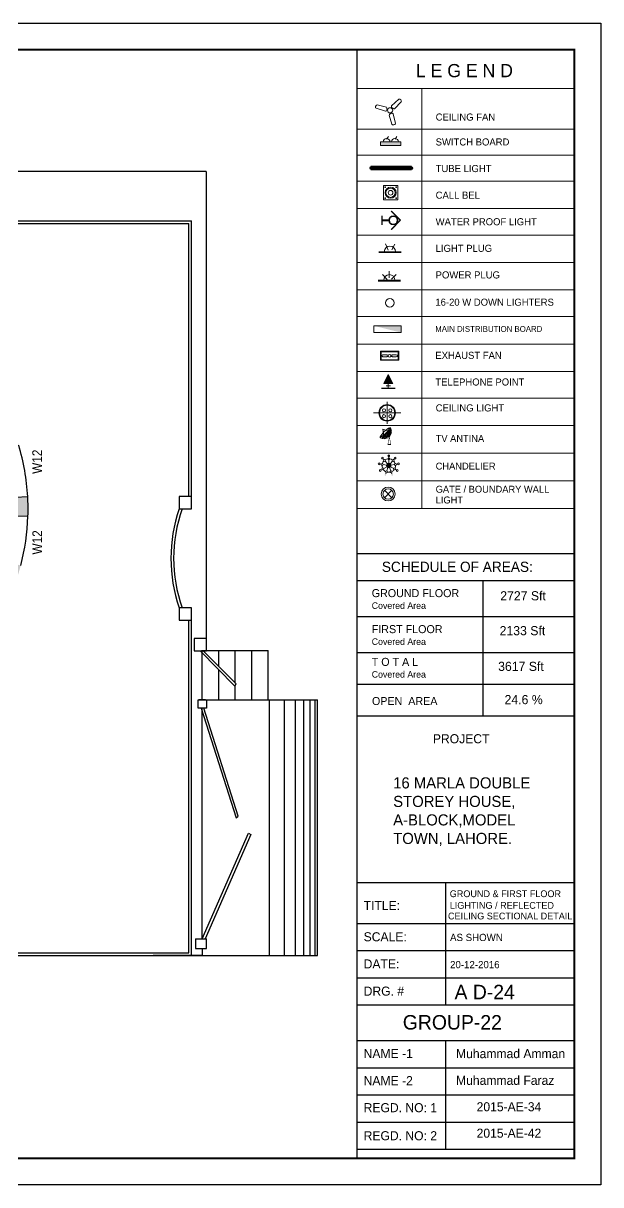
# Model space of a CAD drawing. Extents: x 10753 to 18704, y -5361 to 1140.
# Drawn here: x 13545 to 13965, y -1579 to -732 of the extents above; entities that cross this region are included whole.
import ezdxf
from ezdxf.enums import TextEntityAlignment as Align

# ---------------------------------------------------------------- set-up
doc = ezdxf.new("R2010")
doc.units = 0
doc.header["$LTSCALE"] = 30
doc.header["$MEASUREMENT"] = 0
doc.linetypes.add('HIDDEN', pattern=[0.375, 0.25, -0.125])
doc.layers.get('0').update_dxf_attribs({"linetype": 'CONTINUOUS'})
doc.layers.add('BARS', color=1, linetype='CONTINUOUS', lineweight=18)
for name, color, linetype in [('CEILING SECTION', 33, 'CONTINUOUS'), ('ID-TXT', 3, 'CONTINUOUS'), ('SEAL', 1, 'CONTINUOUS'), ('stairs terrace', 1, 'CONTINUOUS'), ('TEXTDW', 3, 'CONTINUOUS'), ('WALL', 2, 'CONTINUOUS'), ('Walls Hatch', 51, 'CONTINUOUS'), ('WINDOW', 5, 'CONTINUOUS'), ('WL', 9, 'CONTINUOUS')]:
    doc.layers.add(name, color=color, linetype=linetype)
doc.styles.add('ROMAND', font='stylu.ttf', dxfattribs={"height": 2})
doc.styles.add('SEAL TEXT', font='stylu.ttf', dxfattribs={"height": 6})
doc.styles.add('SMALL-DIM', font='stylu.ttf', dxfattribs={"height": 2})
doc.styles.get("Standard").update_dxf_attribs({"font": 'stylu.ttf', "height": 3})
doc.styles.add('Work Dim', font='stylu.ttf', dxfattribs={"height": 4})

# ---------------------------------------------------------------- blocks, each defined once
blk = doc.blocks.new('TL')
for p, q in [((-6, 0), (6, 0)), ((-6, 0), (6, 0)), ((-6, -0.2), (6, -0.2)), ((-6, -0.4), (6, -0.4)), ((-6, -0.6), (6, -0.6)), ((-6, -0.8), (6, -0.8)), ((-6, -1), (6, -1))]:
    blk.add_line(p, q)
at = {"const_width": 0.5}
for points in [[(-6.25, -0.47, 1), (-5.75, -0.47, 1)], [(5.72, -0.51, 1), (6.22, -0.51, 1)]]:
    blk.add_lwpolyline(points, format="xyb", close=True, dxfattribs=at)
blk = doc.blocks.new('EF')
for p, q in [((-2, 4), (-2, -4)), ((2, 4), (-2, 4)), ((-1.8, -3.78), (-1.8, 3.86)), ((1.8, 3.82), (-1.8, 3.82)), ((1.8, -3.78), (1.8, 3.82)), ((2, -4), (2, 4)), ((-2, -4), (2, -4)), ((-1.8, -3.78), (1.8, -3.78))]:
    blk.add_line(p, q)
for points in [[(-0.54, 2.12, 0.034314), (-0.49, 1.5, 0.046169), (-0.39, 1.06, 0.089204), (-0.19, 0.69, 0.22708), (-0.04, 0.62, 0.22708), (0.12, 0.69, 0.089204), (0.32, 1.06, 0.046169), (0.42, 1.5, 0.034314), (0.46, 2.12, 0.034314), (0.42, 2.73, 0.046169), (0.32, 3.18, 0.089204), (0.12, 3.55, 0.22708), (-0.04, 3.62, 0.22708), (-0.19, 3.55, 0.089204), (-0.39, 3.18, 0.046169), (-0.49, 2.73, 0.034314)], [(-0.54, -2.12, -0.034314), (-0.49, -1.5, -0.046169), (-0.39, -1.06, -0.089204), (-0.19, -0.69, -0.22708), (-0.04, -0.62, -0.22708), (0.12, -0.69, -0.089204), (0.32, -1.06, -0.046169), (0.42, -1.5, -0.034314), (0.46, -2.12, -0.034314), (0.42, -2.73, -0.046169), (0.32, -3.18, -0.089204), (0.12, -3.55, -0.22708), (-0.04, -3.62, -0.22708), (-0.19, -3.55, -0.089204), (-0.39, -3.18, -0.046169), (-0.49, -2.73, -0.034314)]]:
    blk.add_lwpolyline(points, format="xyb", close=True)
blk.add_circle((0, 0), 0.63)
blk = doc.blocks.new('TP')
for p, q in [((-0.2, -3.03), (-0.2, 2.99)), ((0, 3), (0, -3)), ((0, 0), (0, 3)), ((2, 0), (0, 0)), ((1, 1), (1, -1)), ((1, 0), (1, 1)), ((2, 2), (2, 1)), ((6, 0), (2, 2)), ((2, 1), (2, -2)), ((2, -2), (6, 0))]:
    blk.add_line(p, q)
blk.add_solid([(2, -2), (6, 0), (2, 2)])
blk = doc.blocks.new('CL')
for p, q in [((-5, 0), (5, 0)), ((0, -4), (0, 4))]:
    blk.add_line(p, q)
for centre, radius in [((0, 0), 3), ((0, 0), 2.76), ((-1.16, 0.95), 0.56), ((1.16, 0.95), 0.56), ((-1.16, -1.2), 0.56), ((1.16, -1.2), 0.56)]:
    blk.add_circle(centre, radius)
blk = doc.blocks.new('mdb')
for p, q in [((0, 12), (0, 0)), ((3, 12), (0, 12)), ((3, 0), (3, 12)), ((0, 0), (3, 0))]:
    blk.add_line(p, q)
blk.add_solid([(0, 0), (3, 0), (3, 12)])
blk = doc.blocks.new('3P')
for p, q in [((-0.13, -1.99), (-0.13, 1.96)), ((0, -2), (0, 2)), ((0.17, 0.4), (1.02, 1.24)), ((0.44, 0.05), (1.61, 0.05)), ((0.22, -0.39), (1.05, -1.22))]:
    blk.add_line(p, q)
blk.add_arc((0, 0), 1, 270, 90)
blk = doc.blocks.new('2P')
for p, q in [((-0.13, -1.99), (-0.13, 1.96)), ((0, -2), (0, 2)), ((0.3, 0.31), (1.4, 0.79)), ((0.31, -0.31), (1.34, -0.88))]:
    blk.add_line(p, q)
blk.add_arc((0, 0), 1, 270, 90)
blk = doc.blocks.new('WL')
for p, q in [((-0.13, 2), (-0.13, -2)), ((0, 2), (0, -2)), ((0, 0), (0, 2)), ((3, 0), (0, 0)), ((0.02, 0.18), (3, 0.18)), ((1, 0), (3, 0)), ((0.02, -0.18), (3, -0.18))]:
    blk.add_line(p, q)
for radius in [2, 1.75]:
    blk.add_circle((5, 0), radius)
blk = doc.blocks.new('WPL')
for p, q in [((8, 0), (4, 4)), ((4, -4), (8, 0)), ((8.23, 0), (4.23, 4)), ((4.23, -4), (8.23, 0))]:
    blk.add_line(p, q)
blk.add_blockref('WL', (0, 0))
blk = doc.blocks.new('CB')
for p, q in [((-2.56, -2.56), (-2.56, 2.56)), ((-2.56, 2.56), (2.56, 2.56)), ((2.56, -2.56), (2.56, 2.56)), ((-2.56, -2.56), (2.56, -2.56))]:
    blk.add_line(p, q)
for centre, radius in [((-1.97, 2), 0.146), ((0, 0), 2), ((0, 0), 1.69), ((0, 0), 0.853), ((1.97, 2), 0.146), ((-1.97, -2), 0.146), ((1.97, -2), 0.146)]:
    blk.add_circle(centre, radius)
blk = doc.blocks.new('SB')
for p, q in [((0, 6), (1, 6)), ((0, 0), (0, 6)), ((1, 6), (1, 0)), ((1.79, 4.2), (2.63, 3.67)), ((1, 0), (0, 0)), ((1.79, 1.73), (2.63, 1.2))]:
    blk.add_line(p, q)
for centre in [(1, 4.22), (1, 1.75)]:
    blk.add_arc(centre, 1, 270, 90)
blk.add_solid([(0, 0), (1, 0), (0, 6), (1, 6)])
blk = doc.blocks.new('11PFAN01')
at = {"color": 0, "linetype": 'ByBlock'}
for p, q in [((-5.9, 16), (-6.1, 15.1)), ((-6.1, 15.1), (-3.7, 4.2)), ((-5.5, 16.4), (-5.9, 16)), ((-4.5, 16.8), (-5.5, 16.4)), ((-3.5, 16.8), (-4.5, 16.8)), ((-2.7, 16.7), (-3.5, 16.8)), ((-2.2, 16.2), (-2.7, 16.7)), ((1.1, 5.5), (-2.2, 16.2)), ((-3.7, 4.2), (-3, 3.6)), ((-3, 3.6), (-2.3, 3.5)), ((-2.3, 3.5), (-1.4, 3.6)), ((-1.4, 3.6), (-1.1, 2.7)), ((-0.6, 3.8), (-0.1, 4.1)), ((-0.4, 2.9), (-0.6, 3.8)), ((-0.1, 4.1), (0.7, 4.7)), ((0.7, 4.7), (1.1, 5.5)), ((4.2, 0.3), (3.8, -0.6)), ((4.6, 0.8), (4.2, 0.3)), ((5.5, 1.1), (4.6, 0.8)), ((16.2, -2.3), (5.5, 1.1)), ((-12.9, -10), (-13.1, -10.7)), ((-13.1, -10.7), (-12.8, -11.4)), ((-5.3, -1.8), (-12.9, -10)), ((-12.8, -11.4), (-12.3, -12.3)), ((-12.3, -12.3), (-11.4, -12.9)), ((-11.4, -12.9), (-10.9, -13.1)), ((-10.9, -13.1), (-10, -12.9)), ((-10, -12.9), (-1.8, -5.3)), ((-4.4, -1.7), (-5.3, -1.8)), ((-3.5, -2.1), (-4.4, -1.7)), ((-3, -2.5), (-3.5, -2.1)), ((-2.3, -1.8), (-3, -2.5)), ((-2.4, -3), (-1.8, -2.3)), ((-1.8, -3.8), (-2.4, -3)), ((-1.6, -4.4), (-1.8, -3.8)), ((-1.8, -5.3), (-1.6, -4.4)), ((2.7, -1.1), (3.6, -1.4)), ((3.8, -0.6), (2.9, -0.4)), ((3.6, -1.4), (3.6, -2)), ((3.6, -2), (3.7, -3)), ((3.7, -3), (4.2, -3.7)), ((4.2, -3.7), (15.1, -6.2)), ((15.1, -6.2), (15.8, -6)), ((15.8, -6), (16.3, -5.4)), ((16.8, -2.9), (16.2, -2.3)), ((16.3, -5.4), (16.8, -4.5)), ((16.9, -3.5), (16.8, -2.9)), ((16.8, -4.5), (16.9, -3.5))]:
    blk.add_line(p, q, dxfattribs=at)
blk.add_circle((0, 0), 3, dxfattribs=at)
blk = doc.blocks.new('DISH')
for p, q in [((-0.51, 3.15), (4.23, 1.64)), ((0.33, -2.03), (-0.51, 3.15))]:
    blk.add_line(p, q)
at = {"const_width": 0.25}
blk.add_lwpolyline([(-2.08, -1.29, 0.835288), (3.55, 4.21, 0.835288)], format="xyb", dxfattribs=at)
blk.add_lwpolyline([(-0.64, 3.15, 1), (-0.39, 3.15, 1)], format="xyb", close=True, dxfattribs=at)
for points in [[(3.04, -0.89), (2.22, -5.15)], [(3.04, -0.89), (3.85, -5.15)]]:
    blk.add_lwpolyline(points, dxfattribs=at)
blk.add_lwpolyline([(3.85, -5.15), (2.22, -5.15)])
for centre, radius, start, end in [((9.18, -7.17), 12.7, 116.30871, 152.407), ((-7.71, 10.1), 12.7, 296.30871, 332.407), ((-7.22, 9.7), 12.7, 296.30871, 331.13037), ((-6.67, 9.34), 12.7, 297.78007, 328.55585), ((2.61, 4.15), 4.7, 238.78138, 275.80889), ((-6.24, 8.85), 12.7, 301.14261, 325.46126), ((-8.95, -13.51), 17.71, 46.4989, 55.14097), ((-0.01, -0.3), 3.11, 349.07872, 47.67906), ((-4.33, 0.79), 7.55, 347.16665, 17.55679), ((-6.15, 2.62), 9.83, 339.10842, 9.35046), ((1.07, 3.01), 4.15, 241.46098, 300.11858)]:
    blk.add_arc(centre, radius, start, end)
blk = doc.blocks.new('GL')
for p, q in [((-2, 2), (2, -2)), ((-2, -2), (2, 2))]:
    blk.add_line(p, q)
for radius in [4, 3]:
    blk.add_circle((0, 0), radius)

msp = doc.modelspace()

# ---------------------------------------------------------------- hatches: boundary and pattern name
at = {"layer": 'BARS', "ltscale": 8}
h = msp.add_hatch(color=256, dxfattribs=at)
h.paths.add_polyline_path([(13816.04064, -1049.12951, 1), (13814.76012, -1049.12951, 1)])
h.paths.add_polyline_path([(13817.21199, -1053.37627, 1), (13818.4925, -1053.37627, 1)])
h.paths.add_polyline_path([(13816.36046, -1058.2055, 1), (13817.64098, -1058.2055, 1)])
h.paths.add_polyline_path([(13813.88451, -1061.35756, 1), (13812.60399, -1061.35756, 1)])
h.paths.add_polyline_path([(13806.82464, -1049.12951, 1), (13805.54412, -1049.12951, 1)])
h.paths.add_polyline_path([(13803.09226, -1053.37627, 1), (13804.37277, -1053.37627, 1)])
h.paths.add_polyline_path([(13803.94378, -1058.2055, 1), (13805.2243, -1058.2055, 1)])
h.paths.add_polyline_path([(13807.70026, -1061.35756, 1), (13808.98077, -1061.35756, 1)])
h = msp.add_hatch(color=256, dxfattribs=at)
h.paths.add_polyline_path([(13810.15212, -1047.45234, 1), (13811.43264, -1047.45234, 1)])
h.paths.add_polyline_path([(13810.05456, -1049.72623, 1), (13811.5302, -1049.72623, 1)])
h.paths.add_polyline_path([(13809.19995, -1054.62111, 1), (13812.38482, -1054.62111, 1)])
h = msp.add_hatch(color=256, dxfattribs=at)
h.paths.add_polyline_path([(13814.67657, -1050.87142, 1), (13813.20093, -1050.87142, 1)])
h.paths.add_polyline_path([(13816.35072, -1053.77113, 1), (13814.87508, -1053.77113, 1)])
h.paths.add_polyline_path([(13815.76929, -1057.06855, 1), (13814.29365, -1057.06855, 1)])
h.paths.add_polyline_path([(13813.20435, -1059.2208, 1), (13811.72871, -1059.2208, 1)])
h.paths.add_polyline_path([(13809.85606, -1059.2208, 1), (13808.38041, -1059.2208, 1)])
h.paths.add_polyline_path([(13807.29111, -1057.06855, 1), (13805.81547, -1057.06855, 1)])
h.paths.add_polyline_path([(13806.70969, -1053.77113, 1), (13805.23404, -1053.77113, 1)])
h.paths.add_polyline_path([(13808.38383, -1050.87142, 1), (13806.90819, -1050.87142, 1)])
at = {"layer": 'Walls Hatch'}
h = msp.add_hatch(color=51, dxfattribs=at)
h.dxf.hatch_style = 1
h.paths.add_polyline_path([(13110.60457, -900.21197), (13110.60457, -1077.21197), (13106.10457, -1077.21197), (13106.10457, -1086.21197), (13119.60457, -1086.21197), (13119.60457, -909.21197), (13178.10457, -909.21197), (13178.10457, -900.21197)])
h.paths.add_polyline_path([(12930.60457, -1077.21197), (12930.60457, -957.21197), (12917.10457, -957.21197), (12917.10457, -961.71197), (12921.60457, -961.71197), (12921.60457, -1057.71197), (12825.60457, -1057.71197), (12825.60457, -1048.71197), (12816.60457, -1048.71197), (12816.60457, -1090.71197), (12825.60457, -1090.71197), (12825.60457, -1062.21197), (12921.60457, -1062.21197), (12921.60457, -1086.21197), (13005.60457, -1086.21197), (13053.60457, -1086.21197), (13053.60457, -1090.71197), (13062.60457, -1090.71197), (13062.60457, -1086.21197), (13064.10457, -1086.21197), (13064.10457, -1077.21197)])
h.paths.add_polyline_path([(13053.60457, -1132.71197), (13053.60457, -1149.21197), (13049.1025, -1149.21197), (13049.1025, -1158.21197), (13095.60457, -1158.21197), (13095.60457, -1230.21197), (13014.60457, -1230.21197), (13014.60457, -1158.21197), (13019.1025, -1158.21197), (13019.1025, -1149.21197), (13005.60457, -1149.21197), (13005.60457, -1230.21197), (12825.7528, -1230.21197), (12825.60457, -1230.21197), (12825.60457, -1174.71197), (12816.60457, -1174.71197), (12816.60457, -1234.71197), (12882.60457, -1234.71197), (12969.60457, -1234.71197), (13031.10457, -1234.71197), (13031.10457, -1338.21197), (12996.60457, -1338.21197), (12996.60457, -1347.21197), (13031.10457, -1347.21197), (13104.60457, -1347.21197), (13104.60457, -1338.21197), (13035.60457, -1338.21197), (13035.60457, -1234.71197), (13095.60457, -1234.71197), (13095.60457, -1302.14447), (13104.60457, -1302.14447), (13104.60457, -1290.21197), (13100.10457, -1290.21197), (13100.10457, -1158.21197), (13139.82997, -1158.21197), (13143.60457, -1158.21197), (13143.60457, -1149.21197), (13062.60457, -1149.21197), (13062.60457, -1132.71197)])
h.paths.add_polyline_path([(12825.60457, -1338.21197), (12825.60457, -1296.21197), (12830.10457, -1296.21197), (12830.10457, -1291.71197), (12816.60457, -1291.71197), (12816.60457, -1347.21197), (12912.60457, -1347.21197), (12912.60457, -1338.21197), (12887.10457, -1338.21197), (12887.10457, -1291.71197), (12854.10457, -1291.71197), (12854.10457, -1296.21197), (12882.60457, -1296.21197), (12882.60457, -1338.21197)])
h.paths.add_polyline_path([(12816.60457, -876.21197), (12816.60457, -1000.71197), (12825.60457, -1000.71197), (12825.60457, -961.71197), (12887.10457, -961.71197), (12887.10457, -957.21197), (12825.60457, -957.21197), (12825.60457, -885.21197), (12921.60457, -885.21197), (12921.60457, -912.21197), (12930.60457, -912.21197), (12930.60457, -885.21197), (12966.607, -885.21197), (12966.607, -876.21197)])
h.paths.add_polyline_path([(13322.10457, -900.21197), (13322.10457, -909.21197), (13380.60457, -909.21197), (13380.60457, -933.30958, -0.022070349), (13394.10457, -933.42313), (13394.10457, -924.41139, 0.006949214), (13389.60457, -924.25055), (13389.60457, -900.21197)])
h.paths.add_polyline_path([(13293.06889, -1086.21197), (13293.06889, -1090.71197), (13302.06889, -1090.71197), (13302.06889, -1086.21197, -0.98816443), (13470.04507, -1084.21197), (13415.10457, -1084.21197), (13415.10457, -1093.21197), (13424.10457, -1093.21197), (13424.10457, -1088.71197), (13479.03528, -1088.71197, 1.013533646)])
h.paths.add_polyline_path([(13184.10457, -1137.21197), (13184.10457, -1149.21197), (13179.60457, -1149.21197), (13179.60457, -1158.21197), (13184.10457, -1158.21197), (13184.10457, -1290.21197), (13179.60457, -1290.21197), (13179.60457, -1347.21197), (13214.10457, -1347.21197), (13214.10457, -1338.21197), (13188.60457, -1338.21197), (13188.60457, -1222.71197), (13215.60457, -1222.71197), (13215.60457, -1218.21197), (13188.60457, -1218.21197), (13188.60457, -1146.21197), (13266.60457, -1146.21197), (13266.60457, -1186.71197), (13275.60457, -1186.71197), (13275.60457, -1146.21197), (13302.06889, -1146.21197), (13302.06889, -1132.71197), (13293.06889, -1132.71197), (13293.06889, -1137.21197)])
h.paths.add_polyline_path([(13266.60457, -1216.71197), (13266.60457, -1338.21197), (13262.10457, -1338.21197), (13262.10457, -1347.21197), (13284.60457, -1347.21197), (13284.60457, -1338.21197), (13275.60457, -1338.21197), (13275.60457, -1216.71197)], flags=17)
h.paths.add_polyline_path([(13415.10457, -1135.21197), (13415.10457, -1137.21197), (13344.06889, -1137.21197), (13344.06889, -1146.21197), (13419.60457, -1146.21197), (13419.60457, -1338.21197), (13400.10457, -1338.21197), (13400.10457, -1347.21197), (13439.10457, -1347.21197), (13439.10457, -1338.21197), (13424.10457, -1338.21197), (13424.10457, -1135.21197)])
h.paths.add_polyline_path([(13356.60457, -1338.21197), (13356.60457, -1347.21197), (13370.10457, -1347.21197), (13370.10457, -1338.21197)], flags=17)
h.paths.add_polyline_path([(13370.10457, -1338.21197), (13381.35457, -1347.21197), (13388.85457, -1347.21197), (13400.10457, -1338.21197)], flags=17)
h.paths.add_polyline_path([(13370.10457, -1338.21197), (13370.10457, -1347.21197), (13381.35457, -1347.21197)], flags=16)
h.paths.add_polyline_path([(13388.85457, -1347.21197), (13400.10457, -1347.21197), (13400.10457, -1338.21197)], flags=16)
h.paths.add_polyline_path([(13466.10457, -1167.19171), (13466.10457, -1287.21197), (13475.10457, -1287.21197), (13475.10457, -1167.19171), (13499.10457, -1167.19171), (13499.10457, -1158.19171), (13475.10457, -1158.19171, 0.414213562)])
h.paths.add_polyline_path([(13521.07969, -1158.19171), (13499.10457, -1158.19171), (13499.10457, -1167.19171), (13526.3767, -1167.19171, 0.066681892), (13542.74331, -1127.40813), (13534.03918, -1125.11946, -0.058237248)])
h.paths.add_polyline_path([(13476.11029, -951.53997), (13471.10799, -959.02175, -0.094745019), (13512.03291, -999.36691), (13519.44256, -994.25837, 0.094745019)])
h.paths.add_polyline_path([(13431.85935, -930.81817), (13429.31544, -939.45116, -0.018581867), (13440.09313, -943.06735), (13443.27103, -934.64708, 0.018581867)])
h.paths.add_polyline_path([(13528.18221, -1029.53038, -0.02209114), (13532.62924, -1042.29087), (13541.25044, -1039.70728, 0.02209114), (13536.54182, -1026.19617)])
h.paths.add_polyline_path([(13538.83482, -1077.75199, -0.02209114), (13538.98545, -1091.26433), (13547.98054, -1091.56153, 0.02209114), (13547.82105, -1077.25434)])

# ---------------------------------------------------------------- linework, layer by layer
at = {"linetype": 'HIDDEN'}
msp.add_line((13635.60457, -1411.71197), (13662.60457, -1411.71197), dxfattribs=at)
at = {"layer": 'BARS', "ltscale": 8}
for p, q in [((13787.56804, -779.83797), (13945.97875, -779.83797)), ((13834.90036, -779.83797), (13834.90036, -1085.88137)), ((13787.56804, -809.53579), (13945.97875, -809.53579)), ((13787.56804, -828.38249), (13945.97875, -828.38249)), ((13787.56804, -847.22918), (13945.97875, -847.22918)), ((13787.56804, -867.2181), (13945.97875, -867.2181)), ((13787.56804, -886.6359), (13945.97875, -886.6359)), ((13787.56804, -906.62482), (13945.97875, -906.62482)), ((13787.56804, -926.61373), (13945.97875, -926.61373)), ((13787.56804, -946.03153), (13945.97875, -946.03153)), ((13787.56804, -966.02045), (13945.97875, -966.02045)), ((13787.56804, -986.00937), (13945.97875, -986.00937)), ((13787.56804, -1005.42717), (13945.97875, -1005.42717)), ((13787.56804, -1025.41609), (13945.97875, -1025.41609)), ((13945.97875, -1045.57118), (13787.56804, -1045.57118)), ((13806.59593, -1049.61998), (13807.17175, -1050.30621)), ((13810.79238, -1048.0926), (13810.79238, -1048.98841)), ((13814.98883, -1049.61998), (13814.41301, -1050.30621)), ((13804.36305, -1053.48745), (13805.24525, -1053.64301)), ((13805.13852, -1057.88537), (13805.91432, -1057.43746)), ((13806.69848, -1053.89925), (13809.22414, -1054.34459)), ((13807.19226, -1056.69964), (13809.41329, -1055.41733)), ((13808.12028, -1051.43662), (13809.76878, -1053.40124)), ((13809.37058, -1058.52747), (13810.24774, -1056.11751)), ((13810.79238, -1050.46406), (13810.79238, -1053.02868)), ((13812.21418, -1058.52747), (13811.33703, -1056.11751)), ((13813.46449, -1051.43662), (13811.81598, -1053.40124)), ((13814.3925, -1056.69964), (13812.17147, -1055.41733)), ((13814.88628, -1053.89925), (13812.36062, -1054.34459)), ((13816.44624, -1057.88537), (13815.67044, -1057.43746)), ((13817.22171, -1053.48745), (13816.33951, -1053.64301)), ((13945.97875, -1065.72627), (13787.56804, -1065.72627)), ((13808.5595, -1060.75591), (13808.86588, -1059.91412)), ((13813.02527, -1060.75591), (13812.71888, -1059.91412)), ((13945.97875, -1085.88137), (13787.56804, -1085.88137))]:
    msp.add_line(p, q, dxfattribs=at)
for centre, radius in [((13811.57093, -935.9916), 3.15719), ((13806.18438, -1049.12951), 0.64026), ((13810.79238, -1049.72623), 0.73782), ((13810.79238, -1047.45234), 0.64026), ((13815.40038, -1049.12951), 0.64026), ((13803.73252, -1053.37627), 0.64026), ((13804.58404, -1058.2055), 0.64026), ((13805.97187, -1053.77113), 0.73782), ((13806.55329, -1057.06855), 0.73782), ((13807.64601, -1050.87142), 0.73782), ((13810.79238, -1054.62111), 1.59244), ((13813.93875, -1050.87142), 0.73782), ((13815.03147, -1057.06855), 0.73782), ((13815.6129, -1053.77113), 0.73782), ((13817.00072, -1058.2055), 0.64026), ((13817.85225, -1053.37627), 0.64026), ((13809.11823, -1059.2208), 0.73782), ((13812.46653, -1059.2208), 0.73782)]:
    msp.add_circle(centre, radius, dxfattribs=at)
for start, end in [(98.64458028, 121.35541972), (58.64458028, 81.35541972), (178.64458028, 201.35541972), (138.64458028, 161.35541972), (218.64458028, 241.35541972), (298.64458028, 321.35541972), (18.64458028, 41.35541972), (338.64458028, 1.35541972), (258.64458028, 281.35541972)]:
    msp.add_arc((13810.79238, -1054.62111), 4.89488, start, end, dxfattribs=at)
at = {"layer": 'CEILING SECTION', "color": 1}
for p, q in [((13669.00266, -1180.62578), (13669.00266, -1189.62578)), ((13678.00266, -1180.62578), (13669.00266, -1180.62578)), ((13678.00266, -1189.62578), (13678.00266, -1180.62578)), ((13678.00266, -1189.62578), (13678.00266, -1180.77592)), ((13669.00266, -1189.62578), (13678.00266, -1189.62578)), ((13673.50266, -1189.62578), (13698.58708, -1215.44771)), ((13699.56004, -1213.70033), (13675.50339, -1189.62578)), ((13698.58708, -1215.44771), (13699.56004, -1213.70033)), ((13672.00266, -1231.35175), (13672.00266, -1225.35175)), ((13672.00266, -1225.35175), (13678.00266, -1225.35175)), ((13678.00266, -1225.35175), (13678.00266, -1231.35175)), ((13675.00266, -1231.35175), (13672.00266, -1231.35175)), ((13674.24779, -1231.35175), (13699.53658, -1311.45467)), ((13678.00266, -1231.35175), (13675.00266, -1231.35175)), ((13701.0167, -1310.10959), (13676.06677, -1231.35175)), ((13699.53658, -1311.45467), (13701.0167, -1310.10959)), ((13674.97974, -1399.64402), (13708.5364, -1322.63785)), ((13710.36988, -1323.43682), (13677.00266, -1399.64402)), ((13708.5364, -1322.63785), (13710.36988, -1323.43682)), ((13670.00266, -1399.64402), (13670.00266, -1406.64402)), ((13670.00266, -1399.64402), (13678.00266, -1399.64402)), ((13678.00266, -1406.64402), (13678.00266, -1399.64402)), ((13670.00266, -1406.64402), (13677.00266, -1406.64402)), ((13677.00266, -1406.64402), (13678.00266, -1406.64402))]:
    msp.add_line(p, q, dxfattribs=at)
at = {"layer": 'CEILING SECTION'}
for p, q in [((13678.00266, -1189.62578), (13674.32458, -1189.62578)), ((13677.24779, -1225.35175), (13672.52045, -1225.35175)), ((13677.24779, -1231.35175), (13672.75753, -1231.35175))]:
    msp.add_line(p, q, dxfattribs=at)
at = {"layer": 'CEILING SECTION', "color": 8}
for p, q in [((13675.00266, -1225.35175), (13675.00266, -1189.47564)), ((13675.23524, -1189.47564), (13723.00266, -1189.47564)), ((13687.00266, -1201.13361), (13687.00266, -1189.47564)), ((13699.00266, -1213.14254), (13699.00266, -1189.47564)), ((13711.00266, -1225.35175), (13711.00266, -1189.47564)), ((13723.00266, -1225.35175), (13723.00266, -1189.47564)), ((13687.00266, -1225.35175), (13687.00266, -1203.5227)), ((13699.00266, -1225.35175), (13699.00266, -1214.70134)), ((13677.62523, -1225.35175), (13758.97974, -1225.35175)), ((13723.97974, -1411.74826), (13723.97974, -1225.35175)), ((13734.81595, -1411.74826), (13734.81595, -1225.35175)), ((13742.85767, -1411.74826), (13742.85767, -1225.35175)), ((13748.97974, -1411.74826), (13748.97974, -1225.35175)), ((13753.53487, -1411.74826), (13753.53487, -1225.35175)), ((13757.10898, -1411.74826), (13757.10898, -1225.35175)), ((13758.97974, -1411.74826), (13758.97974, -1225.35175)), ((13674.97974, -1399.49388), (13674.97974, -1231.35175)), ((13675.00266, -1411.74826), (13758.97974, -1411.74826))]:
    msp.add_line(p, q, dxfattribs=at)
at = {"layer": 'SEAL', "color": 1}
for p, q in [((13787.56804, -751.44656), (13787.56804, -1559.57075)), ((13945.97875, -1118.86169), (13787.56804, -1118.86169)), ((13945.97875, -1138.54119), (13787.56804, -1138.54119)), ((13879.43627, -1138.54119), (13879.43627, -1237.17853)), ((13945.97875, -1164.79453), (13787.56804, -1164.79453)), ((13945.97875, -1191.04787), (13787.56804, -1191.04787)), ((13945.97875, -1214.1132), (13787.56804, -1214.1132)), ((13936.44659, -1214.1132), (13794.67279, -1214.1132)), ((13945.97875, -1237.17853), (13787.56804, -1237.17853)), ((13945.97875, -1358.81811), (13787.56804, -1358.81811)), ((13852.17654, -1358.81811), (13852.17654, -1447.91357)), ((13945.97875, -1388.52012), (13787.56804, -1388.52012)), ((13945.97875, -1408.32146), (13787.56804, -1408.32146)), ((13945.97875, -1428.1228), (13787.56804, -1428.1228)), ((13945.97875, -1447.91357), (13787.56804, -1447.91357)), ((13945.97875, -1447.91357), (13787.56804, -1447.91357)), ((13945.97875, -1473.91656), (13787.56804, -1473.91656)), ((13852.17654, -1473.91656), (13852.17654, -1553.12192)), ((13945.97875, -1493.7179), (13787.56804, -1493.7179)), ((13945.97875, -1513.51924), (13787.56804, -1513.51924)), ((13945.97875, -1533.32058), (13787.56804, -1533.32058)), ((13945.97875, -1553.12192), (13787.56804, -1553.12192))]:
    msp.add_line(p, q, dxfattribs=at)
msp.add_lwpolyline([(13965.2198, -732.20551), (13965.2198, -1578.8118), (12704.22678, -1578.8118), (12704.22678, -732.20551)], close=True, dxfattribs=at)
at = {"layer": 'stairs terrace'}
for p, q in [((13380.60457, -876.21197), (13667.10457, -876.21197)), ((13382.60457, -878.21197), (13665.10457, -878.21197)), ((13665.10457, -1077.21197), (13665.10457, -878.21197)), ((13667.10457, -1077.21197), (13667.10457, -876.21197))]:
    msp.add_line(p, q, dxfattribs=at)
for points in [[(13466.10457, -1347.20747), (13466.10457, -1411.71197), (13667.10457, -1411.71197), (13667.10457, -1167.21197)], [(13468.10457, -1347.20747), (13468.10457, -1409.71197), (13665.10457, -1409.71197), (13665.10457, -1167.21197)]]:
    msp.add_lwpolyline(points, dxfattribs=at)
for radius, start, end in [(111, 161.07535558, 198.92464442), (109, 160.71451836, 199.28548164)]:
    msp.add_arc((13763.10457, -1122.21197), radius, start, end, dxfattribs=at)
at = {"layer": 'WALL'}
for p, q in [((13538.83482, -1077.75199), (13547.82105, -1077.25434)), ((13538.98545, -1091.26433), (13547.98054, -1091.56153))]:
    msp.add_line(p, q, dxfattribs=at)
at = {"layer": 'WALL', "const_width": 1}
for points in [[(12760.00266, -840.21197), (13678.00266, -840.21197)], [(13678.00266, -840.21197), (13678.00266, -1180.62578)], [(13639.00266, -1411.71197), (13675.00266, -1411.71197), (13675.00266, -1406.62578)]]:
    msp.add_lwpolyline(points, dxfattribs=at)
at = {"layer": 'WALL'}
for points in [[(13658.10457, -1077.21197), (13658.10457, -1086.21197), (13667.10457, -1086.21197), (13667.10457, -1077.21197)], [(13658.10457, -1158.21197), (13658.10457, -1167.21197), (13667.10457, -1167.21197), (13667.10457, -1158.21197)]]:
    msp.add_lwpolyline(points, close=True, dxfattribs=at)
msp.add_arc((13386.06889, -1086.21197), 162, 358.10763578, 3.16972875, dxfattribs=at)
at = {"layer": 'WINDOW'}
for start, end in [(3.16972875, 16.68238281), (345.26804738, 358.10763578)]:
    msp.add_arc((13386.06889, -1086.21197), 162, start, end, dxfattribs=at)
at = {"layer": 'WL', "const_width": 1.60342}
msp.add_lwpolyline([(13945.97875, -751.44656), (13945.97875, -1559.57075), (12723.46783, -1559.57075), (12723.46783, -751.44656)], close=True, dxfattribs=at)

# ---------------------------------------------------------------- block references
at = {"layer": 'BARS', "ltscale": 8}
for name, p, xscale, yscale, zscale, rotation in [('11PFAN01', (13811.76678, -795.67578), 0.6285743486758406, 0.6285743486758406, 0.6285743486758406, 180), ('SB', (13819.63153, -821.20896), 2.466577582225188, 2.466577582225188, 2.466577582225188, 90), ('TL', (13812.61419, -838.96096), 2.466577582226755, 2.466577582226755, 2.466577582226755, 180), ('CB', (13812.156, -855.71715), 2.011437915763838, 2.011437915763838, 2.011437915763838, 90), ('2P', (13811.68835, -898.74201), 4.110962637042502, 4.110962637042502, 4.110962637042502, 90), ('3P', (13811.2275, -919.57941), 4.110962637042502, 4.110962637042502, 4.110962637042502, 90), ('mdb', (13819.73734, -957.70162), 1.644385054817836, 1.644385054817836, 1.644385054817836, 90), ('EF', (13811.4455, -974.58233), 1.644385054817836, 1.644385054817836, 1.644385054817836, 90), ('TP', (13810.49103, -998.20066), 1.644385054817836, 1.644385054817836, 1.644385054817836, 90)]:
    msp.add_blockref(name, p, dxfattribs=dict(at, xscale=xscale, yscale=yscale, zscale=zscale, rotation=rotation))
for name, p, xscale, yscale, zscale in [('WPL', (13805.91822, -875.86157), 1.644385054815747, 1.644385054815747, 1.644385054815747), ('CL', (13809.63587, -1016.2107), 2.011437915764361, 2.011437915764361, 2.011437915764361), ('DISH', (13807.12473, -1032.43544), 1.347450049877719, 1.347450049877719, 1.347450049877719), ('GL', (13810.36005, -1075.3485), 1.262876581392633, 1.262876581392633, 1.262876581392633)]:
    msp.add_blockref(name, p, dxfattribs=dict(at, xscale=xscale, yscale=yscale, zscale=zscale))

# ---------------------------------------------------------------- texts
at = {"layer": 'BARS', "ltscale": 8, "style": 'SEAL TEXT'}
for s, height, p in [('CEILING FAN', 5.1634064, (13844.96756, -803.16861)), ('SWITCH BOARD', 5.1634064, (13844.96756, -821.31799)), ('TUBE LIGHT', 5.163406, (13844.96756, -840.70602)), ('CALL BEL', 5.163406, (13844.96756, -860.09404)), ('WATER PROOF LIGHT', 5.1634064, (13844.96756, -879.47172)), ('LIGHT PLUG', 5.163406, (13844.96756, -898.84939)), ('POWER PLUG', 5.163406, (13844.96756, -918.22707)), ('16-20 W DOWN LIGHTERS', 5.1634064, (13844.75045, -938.10737)), ('MAIN DISTRIBUTION BOARD', 4.2688343, (13844.66445, -957.16486)), ('EXHAUST FAN', 5.1634064, (13844.75045, -976.87307)), ('TELEPHONE POINT', 5.1634064, (13844.75045, -996.26109)), ('CEILING LIGHT', 5.1634064, (13844.96756, -1015.16719)), ('TV ANTINA', 5.060655, (13844.97535, -1037.37975)), ('CHANDELIER', 5.060655, (13844.97535, -1057.53484)), ('GATE / BOUNDARY WALL', 5.0606546, (13844.97535, -1074.39196)), ('LIGHT', 5.060655, (13844.97535, -1082.22465))]:
    msp.add_text(s, height=height, dxfattribs=at).set_placement(p)
at = {"layer": 'ID-TXT', "style": 'SMALL-DIM'}
msp.add_text('L E G E N D', height=9.6063296, dxfattribs=at).set_placement((13865.91631, -771.54544), align=Align.CENTER)
at = {"layer": 'SEAL', "color": 1}
for s, height, style, p in [('SCHEDULE OF AREAS:', 7.4384466, 'ROMAND', (13805.75659, -1132.10357)), ('GROUND FLOOR', 5.8340758, 'ROMAND', (13798.39845, -1150.49306)), ('2727 Sft', 6.670645, 'SEAL TEXT', (13892.02014, -1152.86942)), ('Covered Area', 4.7832173, 'SEAL TEXT', (13798.39845, -1159.0897)), ('FIRST FLOOR', 5.8340758, 'ROMAND', (13798.39845, -1176.7464)), ('2133 Sft', 6.670645, 'SEAL TEXT', (13891.55275, -1178.2731)), ('Covered Area', 4.7832173, 'SEAL TEXT', (13798.39845, -1185.34304)), ('T O T A L', 5.834076, 'ROMAND', (13798.39845, -1200.60872)), ('3617 Sft', 6.670645, 'SEAL TEXT', (13890.47474, -1204.29312)), ('Covered Area', 4.7832173, 'SEAL TEXT', (13798.39845, -1209.20536)), ('OPEN  AREA', 5.834076, 'ROMAND', (13798.56952, -1229.16094)), ('24.6 %%%', 6.670645, 'SEAL TEXT', (13895.14875, -1228.5261)), ('PROJECT', 6.600446, 'ROMAND', (13842.95185, -1257.01243)), ('GROUND & FIRST FLOOR', 4.9353035, 'SEAL TEXT', (13855.24272, -1369.16368)), ('TITLE:', 6.600446, 'ROMAND', (13792.51838, -1378.61945)), ('LIGHTING / REFLECTED ', 4.9353035, 'SEAL TEXT', (13855.24272, -1377.65379)), ('CEILING SECTIONAL DETAIL ', 4.9353035, 'SEAL TEXT', (13853.96284, -1385.40544)), ('SCALE:', 6.600446, 'ROMAND', (13792.51838, -1401.36614)), ('AS SHOWN', 5.27348, 'SEAL TEXT', (13855.45282, -1401.18241)), ('DATE:', 6.600446, 'ROMAND', (13792.51838, -1421.16748)), ('20-12-2016', 5.27348, 'SEAL TEXT', (13855.45282, -1420.98375)), ('DRG. #', 6.600446, 'ROMAND', (13792.51838, -1440.96882)), ('A D-24', 10.54696, 'SEAL TEXT', (13858.7291, -1443.59577)), ('GROUP-22', 10.560714, 'Work Dim', (13821.02067, -1465.67119)), ('NAME -1', 6.600446, 'ROMAND', (13792.51838, -1486.52141)), ('Muhammad Amman', 6.6004463, 'ROMAND', (13859.81712, -1486.52141)), ('NAME -2', 6.600446, 'ROMAND', (13792.51838, -1506.2266)), ('Muhammad Faraz', 6.6004463, 'ROMAND', (13859.81712, -1506.00633)), ('REGD. NO: 1', 6.6004463, 'ROMAND', (13792.51838, -1525.9318)), ('2015-AE-34', 6.600446, 'ROMAND', (13874.79885, -1525.25364)), ('REGD. NO: 2', 6.6004463, 'ROMAND', (13792.51838, -1546.36719)), ('2015-AE-42', 6.600446, 'ROMAND', (13874.79885, -1544.50092))]:
    msp.add_text(s, height=height, dxfattribs=dict(at, style=style)).set_placement(p)
at = {"layer": 'SEAL', "color": 1, "insert": (13814.0258, -1281.84996), "char_height": 8.0926988, "attachment_point": 1, "style": 'ROMAND'}
msp.add_mtext_dynamic_manual_height_columns('16 MARLA DOUBLE STOREY HOUSE,^JA-BLOCK,MODEL TOWN, LAHORE.', width=126.0687878, gutter_width=45, heights=[0], dxfattribs=at)
at = {"layer": 'TEXTDW', "width": 0.918649}
for p in [(13558.13632, -1060.65892), (13558.23238, -1119.44814)]:
    msp.add_text('W12', height=7, rotation=90, dxfattribs=at).set_placement(p)

doc.saveas('drawing.dxf')
